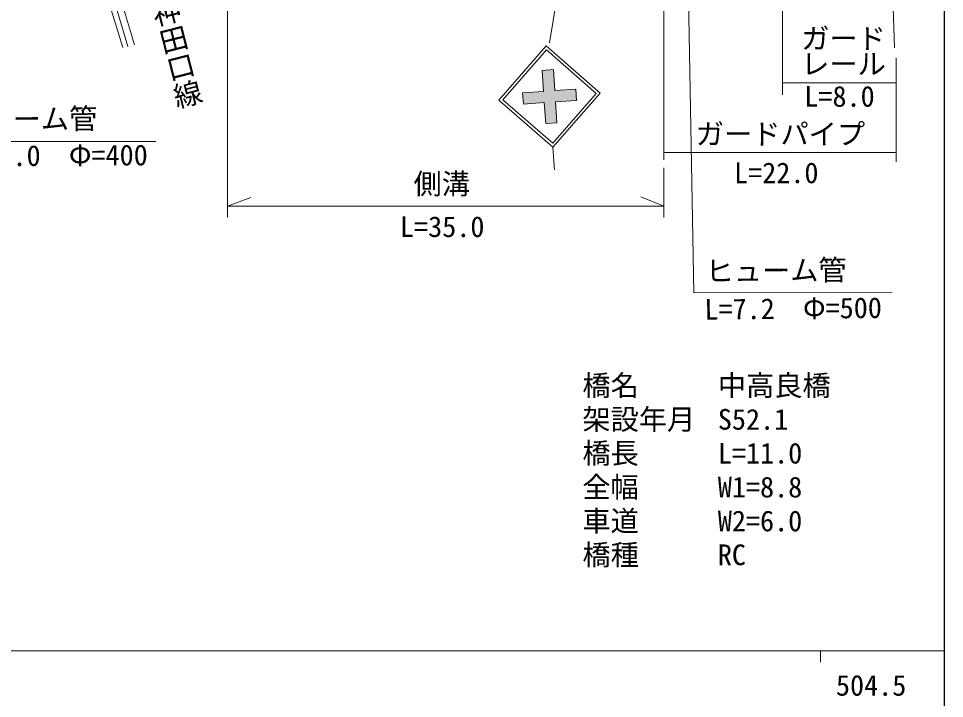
# Model space of a CAD drawing. Units: millimetres, scale not verified. Extents: x 40000 to 680000, y 20000 to 380000.
# Drawn here: x 496952 to 579000, y 200771 to 260986 of the extents above; entities that cross this region are included whole.
import ezdxf
from ezdxf.enums import TextEntityAlignment as Align

# ---------------------------------------------------------------- set-up
doc = ezdxf.new("R2010")
doc.units = ezdxf.units.MM
doc.header["$LTSCALE"] = 1000
for name, color, linetype, lineweight in [('M-BGD', 7, 'Continuous', 13), ('M-STR-HTXT', 7, 'Continuous', 13), ('M-STR-STRC', 7, 'Continuous', 13), ('M-TTL-BAND', 7, 'Continuous', 13)]:
    doc.layers.add(name, color=color, linetype=linetype, lineweight=lineweight)
doc.layers.add('M-BMK-HTXT', color=7, linetype='Continuous')
doc.styles.add('@ＭＳ ゴシック', font='')
doc.styles.add('ＭＳ ゴシック', font='')
doc.styles.get('@ＭＳ ゴシック').set_extended_font_data('@MS Gothic')
doc.styles.get('ＭＳ ゴシック').set_extended_font_data('MS Gothic')

msp = doc.modelspace()

# ---------------------------------------------------------------- hatches: boundary and pattern name
at = {"layer": 'M-STR-STRC'}
msp.add_hatch(color=256, dxfattribs=at).paths.add_polyline_path([(541619, 254413), (543475, 254538), (543351, 256394), (544348, 256461), (544473, 254606), (546328, 254731), (546395, 253733), (544540, 253608), (544665, 251752), (543667, 251685), (543542, 253541), (541686, 253416)])
msp.add_hatch(color=256, dxfattribs=at).paths.add_polyline_path([(541619, 254413), (543475, 254538), (543351, 256394), (544348, 256461), (544473, 254606), (546328, 254731), (546395, 253733), (544540, 253608), (544665, 251752), (543667, 251685), (543542, 253541), (541686, 253416)])

# ---------------------------------------------------------------- linework, layer by layer
at = {"layer": 'M-BGD'}
for p, q in [((573100, 297549), (574576, 258377)), ((506633, 258523), (505042, 263886)), ((507221, 258649), (505616, 264061)), ((505033, 262137), (506198, 258430))]:
    msp.add_line(p, q, dxfattribs=at)
at = {"layer": 'M-STR-HTXT'}
for p, q in [((564633, 293068), (564633, 254217)), ((554141, 292842), (554141, 248461)), ((555908, 285413), (556785, 236701)), ((515459, 281267), (515459, 243360)), ((574716, 257520), (574716, 248283)), ((564633, 255298), (574716, 255298)), ((490780, 250090), (509120, 250090)), ((554141, 249124), (574716, 249124)), ((554138, 247765), (554138, 243360)), ((515459, 244360), (517549, 245129)), ((554138, 244360), (552080, 245193)), ((515459, 244360), (554138, 244360)), ((556785, 236701), (574326, 236721))]:
    msp.add_line(p, q, dxfattribs=at)
at = {"layer": 'M-STR-STRC'}
for p, q in [((549251, 291429), (544014, 258837)), ((539517, 253770), (543704, 258563)), ((548497, 254376), (543704, 258563)), ((548497, 254376), (543704, 258563)), ((539870, 253794), (543728, 258210)), ((548144, 254352), (543728, 258210)), ((548144, 254352), (543728, 258210)), ((543351, 256394), (544348, 256461)), ((543351, 256394), (544348, 256461)), ((543351, 256394), (543475, 254538)), ((544348, 256461), (544473, 254606)), ((544348, 256461), (544473, 254606)), ((541619, 254413), (543475, 254538)), ((541619, 254413), (541686, 253416)), ((544286, 249936), (548144, 254352)), ((544286, 249936), (548144, 254352)), ((544310, 249583), (548497, 254376)), ((544310, 249583), (548497, 254376)), ((544473, 254606), (546328, 254731)), ((544473, 254606), (546328, 254731)), ((546328, 254731), (546395, 253733)), ((546328, 254731), (546395, 253733)), ((539517, 253770), (544310, 249583)), ((539870, 253794), (544286, 249936)), ((541686, 253416), (543542, 253541)), ((543542, 253541), (543667, 251685)), ((544540, 253608), (546395, 253733)), ((544540, 253608), (546395, 253733)), ((544540, 253608), (544665, 251752)), ((544540, 253608), (544665, 251752)), ((543667, 251685), (544665, 251752)), ((543667, 251685), (544665, 251752)), ((544310, 249583), (544445, 247588))]:
    msp.add_line(p, q, dxfattribs=at)
at = {"layer": 'M-TTL-BAND', "lineweight": 25}
msp.add_line((579000, 20000), (579000, 370000), dxfattribs=at)
at = {"layer": 'M-TTL-BAND'}
for p, q in [((40000, 205000), (579000, 205000)), ((568000, 205000), (568000, 204000))]:
    msp.add_line(p, q, dxfattribs=at)

# ---------------------------------------------------------------- texts
at = {"layer": 'M-BMK-HTXT', "style": '@ＭＳ ゴシック'}
msp.add_text('市道高良神田口線', height=1833, rotation=284.361, dxfattribs=at).set_placement((510799, 252715), align=Align.BOTTOM_RIGHT)
at = {"layer": 'M-STR-HTXT', "style": 'ＭＳ ゴシック'}
for s, p in [('ガード', (566300, 257760)), ('レール', (566300, 255496)), ('L=8.0', (566581, 252628)), ('ガードパイプ', (556966, 249297)), ('L=22.0', (560354, 245855)), ('側溝', (531953, 244879)), ('L=35.0', (530755, 241085)), ('橋名', (546917, 227026)), ('中高良橋', (558917, 227026)), ('架設年月', (546917, 224026)), ('S52.1', (558917, 224026)), ('橋長', (546917, 221026)), ('L=11.0', (558917, 221026)), ('全幅', (546917, 218026)), ('W1=8.8', (558917, 218026)), ('車道', (546917, 215026)), ('W2=6.0', (558917, 215026)), ('橋種', (546917, 212026)), ('RC', (558917, 212026))]:
    msp.add_text(s, height=1833, dxfattribs=at).set_placement(p, align=Align.BOTTOM_LEFT)
for s, rotation, p in [('ヒューム管', 0.313, (491440, 250594)), ('L=16.0\u3000Φ=400', 0.313, (491439, 247344)), ('ヒューム管', 0.528, (557844, 237150)), ('L=7.2\u3000Φ=500', 0.528, (557741, 233773))]:
    msp.add_text(s, height=1833, rotation=rotation, dxfattribs=at).set_placement(p, align=Align.BOTTOM_LEFT)
at = {"layer": 'M-TTL-BAND', "style": 'ＭＳ ゴシック'}
msp.add_text('504.5', height=1833, dxfattribs=at).set_placement((572500, 200467), align=Align.BOTTOM_CENTER)

doc.saveas('drawing.dxf')
